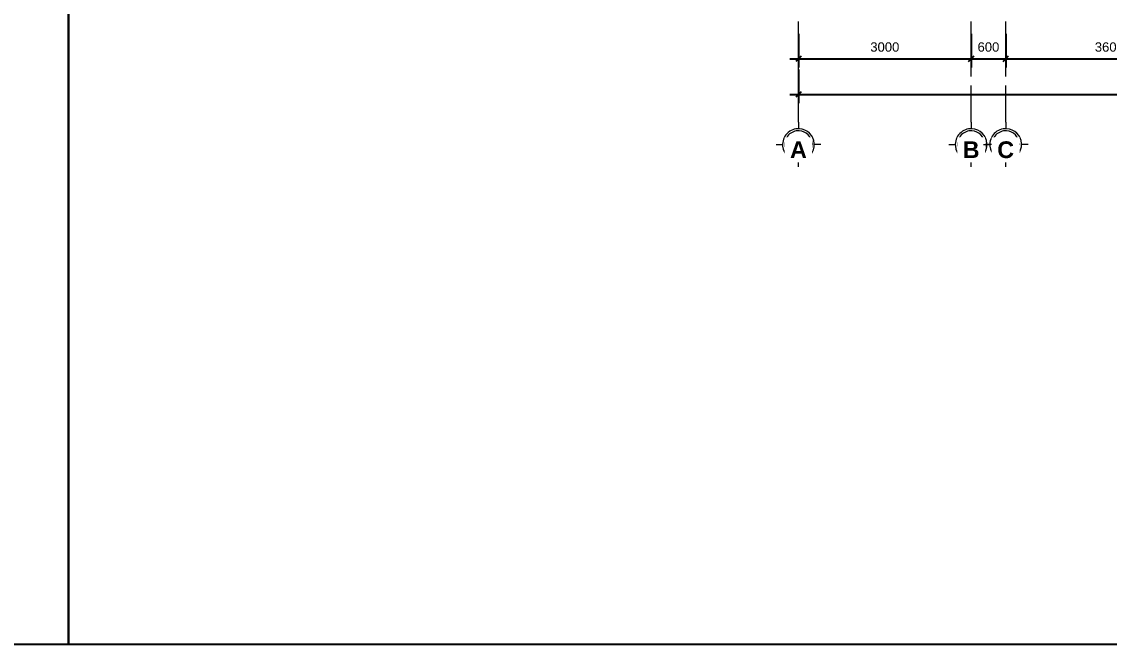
# Model space of a CAD drawing. Header units: millimetres. Extents: x 2164007 to 2324354, y -2513385 to -2308978.
# Drawn here: x 2241779 to 2260670, y -2513385 to -2502582 of the extents above; entities that cross this region are included whole.
import ezdxf

# ---------------------------------------------------------------- set-up
doc = ezdxf.new("R2010")
doc.units = ezdxf.units.MM
doc.linetypes.add('Grid Line', pattern=[22.225, 12.7, -3.175, 3.175, -3.175])
doc.layers.add('5', color=5, linetype='Continuous')
for name, color, linetype, lineweight in [('A-ANNO-DIMS', 211, 'Continuous', 9), ('S-GRID', 8, 'Continuous', 9), ('S-GRID-IDEN', 8, 'Continuous', 9)]:
    doc.layers.add(name, color=color, linetype=linetype, lineweight=lineweight)
doc.styles.add('Arial_1', font='arial.ttf', dxfattribs={"height": 162.282934})
doc.styles.add('Arial_B', font='arialbd.ttf', dxfattribs={"height": 190.266788})
doc.dimstyles.new('Dim_dai_ca_vu', dxfattribs={"dimscale": 304.8, "dimtxt": 165, "dimasz": 0.292969, "dimexe": 0.492126, "dimexo": 0.0625, "dimgap": 0.393701, "dimtad": 1, "dimdec": 0, "dimzin": 0, "dimdsep": 46, "dimtxsty": 'Arial_1', "dimblk1": 'OBLIQUE', "dimblk2": 'OBLIQUE', "dimsah": 1, "dimcen": 0.09, "dimdle": 0.492126, "dimadec": 0, "dimazin": 0, "dimtfac": 1, "dimtdec": 4, "dimtix": 1, "dimtmove": 0, "dimatfit": 3, "dimfxl": 0.984252, "dimfxlon": 1, "dimtvp": 1, "dimtfill": 1, "dimtolj": 1, "dimtzin": 0, "dimarcsym": 2})

# ---------------------------------------------------------------- blocks, each defined once
blk = doc.blocks.new('Grid - Structural Grid-308830-MC B-B')
at = {"layer": 'S-GRID-IDEN'}
for p, q in [((-1236, -2071), (-1236, -2184)), ((-1623, -2459), (-1511, -2459)), ((-848, -2459), (-961, -2459)), ((-1236, -2847), (-1236, -2734))]:
    blk.add_line(p, q, dxfattribs=at)
at = {"layer": 'S-GRID-IDEN', "lineweight": 13}
for start, end in [(86.5906, 185.4173), (3.4094, 86.5906), (275.4173, 3.4094), (185.4173, 275.4173)]:
    blk.add_arc((-1236, -2459), 275, start, end, dxfattribs=at)
at = {"layer": 'S-GRID-IDEN'}
for start, end in [(86.5906, 185.4173), (3.4094, 86.5906), (275.4173, 3.4094), (185.4173, 275.4173)]:
    blk.add_arc((-1236, -2459), 238, start, end, dxfattribs=at)
blk = doc.blocks.new('_Oblique')
at = {"color": 0, "linetype": 'ByBlock', "lineweight": -2}
blk.add_line((-0.5, -0.5), (0.5, 0.5), dxfattribs=at)
blk = doc.blocks.new('*D683')
at = {"layer": 'A-ANNO-DIMS', "color": 0, "lineweight": -2}
for p, q in [((2255271, -2502793), (2255271, -2503374)), ((2258271, -2502793), (2258271, -2503374)), ((2255121, -2503224), (2258421, -2503224))]:
    blk.add_line(p, q, dxfattribs=at)
at = {"layer": 'Defpoints', "color": 0}
for p in [(2255271, -2502774), (2258271, -2502774), (2258271, -2503224)]:
    blk.add_point(p, dxfattribs=at)
at = {"layer": 'A-ANNO-DIMS', "color": 0, "lineweight": -2, "xscale": 89.296875, "yscale": 89.296875, "zscale": 89.296875, "rotation": 180}
blk.add_blockref('_Oblique', (2255271, -2503224), dxfattribs=at)
at = {"layer": 'A-ANNO-DIMS', "color": 0, "lineweight": -2, "xscale": 89.296875, "yscale": 89.296875, "zscale": 89.296875}
blk.add_blockref('_Oblique', (2258271, -2503224), dxfattribs=at)
at = {"layer": 'A-ANNO-DIMS', "color": 0, "insert": (2256771, -2503021), "char_height": 162.3, "attachment_point": 5, "style": 'Arial_1', "bg_fill": 3, "box_fill_scale": 1.1, "bg_fill_color": 256, "bg_fill_true_color": 13158600, "bg_fill_transparency": 0}
blk.add_mtext('\\A1;3000', dxfattribs=at)
blk = doc.blocks.new('*D684')
at = {"layer": 'A-ANNO-DIMS', "color": 0, "lineweight": -2}
for p, q in [((2258271, -2502793), (2258271, -2503374)), ((2258871, -2502793), (2258871, -2503374)), ((2258121, -2503224), (2259021, -2503224))]:
    blk.add_line(p, q, dxfattribs=at)
at = {"layer": 'Defpoints', "color": 0}
for p in [(2258271, -2502774), (2258871, -2502774), (2258871, -2503224)]:
    blk.add_point(p, dxfattribs=at)
at = {"layer": 'A-ANNO-DIMS', "color": 0, "lineweight": -2, "xscale": 89.296875, "yscale": 89.296875, "zscale": 89.296875, "rotation": 180}
blk.add_blockref('_Oblique', (2258271, -2503224), dxfattribs=at)
at = {"layer": 'A-ANNO-DIMS', "color": 0, "lineweight": -2, "xscale": 89.296875, "yscale": 89.296875, "zscale": 89.296875}
blk.add_blockref('_Oblique', (2258871, -2503224), dxfattribs=at)
at = {"layer": 'A-ANNO-DIMS', "color": 0, "insert": (2258571, -2503021), "char_height": 162.3, "attachment_point": 5, "style": 'Arial_1', "bg_fill": 3, "box_fill_scale": 1.1, "bg_fill_color": 256, "bg_fill_true_color": 13158600, "bg_fill_transparency": 11631580}
blk.add_mtext('\\A1;600', dxfattribs=at)
blk = doc.blocks.new('*D685')
at = {"layer": 'A-ANNO-DIMS', "color": 0, "lineweight": -2}
for p, q in [((2258871, -2502793), (2258871, -2503374)), ((2262471, -2502793), (2262471, -2503374)), ((2258721, -2503224), (2262621, -2503224))]:
    blk.add_line(p, q, dxfattribs=at)
at = {"layer": 'Defpoints', "color": 0}
for p in [(2258871, -2502774), (2262471, -2502774), (2262471, -2503224)]:
    blk.add_point(p, dxfattribs=at)
at = {"layer": 'A-ANNO-DIMS', "color": 0, "lineweight": -2, "xscale": 89.296875, "yscale": 89.296875, "zscale": 89.296875, "rotation": 180}
blk.add_blockref('_Oblique', (2258871, -2503224), dxfattribs=at)
at = {"layer": 'A-ANNO-DIMS', "color": 0, "lineweight": -2, "xscale": 89.296875, "yscale": 89.296875, "zscale": 89.296875}
blk.add_blockref('_Oblique', (2262471, -2503224), dxfattribs=at)
at = {"layer": 'A-ANNO-DIMS', "color": 0, "insert": (2260671, -2503021), "char_height": 162.3, "attachment_point": 5, "style": 'Arial_1', "bg_fill": 3, "box_fill_scale": 1.1, "bg_fill_color": 256, "bg_fill_true_color": 13158600, "bg_fill_transparency": 13411708}
blk.add_mtext('\\A1;3600', dxfattribs=at)
blk = doc.blocks.new('*D688')
at = {"layer": 'A-ANNO-DIMS', "color": 0, "lineweight": -2}
for p, q in [((2255271, -2503412), (2255271, -2503993)), ((2271371, -2503412), (2271371, -2503993)), ((2255121, -2503843), (2271521, -2503843))]:
    blk.add_line(p, q, dxfattribs=at)
at = {"layer": 'Defpoints', "color": 0}
for p in [(2255271, -2503393), (2271371, -2503393), (2271371, -2503843)]:
    blk.add_point(p, dxfattribs=at)
at = {"layer": 'A-ANNO-DIMS', "color": 0, "lineweight": -2, "xscale": 89.296875, "yscale": 89.296875, "zscale": 89.296875, "rotation": 180}
blk.add_blockref('_Oblique', (2255271, -2503843), dxfattribs=at)
at = {"layer": 'A-ANNO-DIMS', "color": 0, "lineweight": -2, "xscale": 89.296875, "yscale": 89.296875, "zscale": 89.296875}
blk.add_blockref('_Oblique', (2271371, -2503843), dxfattribs=at)
at = {"layer": 'A-ANNO-DIMS', "color": 0, "insert": (2263321, -2503640), "char_height": 162.3, "attachment_point": 5, "style": 'Arial_1', "bg_fill": 3, "box_fill_scale": 1.1, "bg_fill_color": 256, "bg_fill_true_color": 13158600, "bg_fill_transparency": 1051400}
blk.add_mtext('\\A1;16100', dxfattribs=at)

msp = doc.modelspace()

# ---------------------------------------------------------------- linework, layer by layer
at = {"layer": '5'}
for points in [[(2201896, -2513385.3), (2242592.6, -2513385.3), (2242592.6, -2484607), (2201896, -2484607)], [(2242592.6, -2513385.3), (2283289.3, -2513385.3), (2283289.3, -2484607), (2242592.6, -2484607)]]:
    msp.add_lwpolyline(points, close=True, dxfattribs=at)
at = {"layer": 'S-GRID', "linetype": 'Grid Line', "ltscale": 50}
for p, q in [((2255270.7, -2504324.8), (2255270.7, -2491371.6)), ((2258270.7, -2504324.8), (2258270.7, -2491371.6)), ((2258870.7, -2504324.8), (2258870.7, -2491371.6))]:
    msp.add_line(p, q, dxfattribs=at)

# ---------------------------------------------------------------- block references
at = {"layer": 'S-GRID-IDEN'}
for p in [(2256506.4, -2502253.3), (2259506.4, -2502253.3)]:
    msp.add_blockref('Grid - Structural Grid-308830-MC B-B', p, dxfattribs=at)

# ---------------------------------------------------------------- next in the draw order: texts
at = {"layer": 'S-GRID-IDEN', "char_height": 289.967, "attachment_point": 2, "line_spacing_factor": 0.938532, "style": 'Arial_B', "bg_fill": 3, "box_fill_scale": 1.25, "bg_fill_color": 0, "bg_fill_transparency": 0}
for s, insert, width in [('\\fArial|b1|i0|c163|p34|;A', (2255270.6, -2504657.4), 329.184), ('\\fArial|b1|i0|c163|p34|;B', (2258270.6, -2504657.4), 339.471)]:
    msp.add_mtext(s, dxfattribs=dict(at, insert=insert, width=width))

# ---------------------------------------------------------------- next in the draw order: dimensions: what is measured, and where the dimension line sits
at = {"layer": 'A-ANNO-DIMS'}
dim = msp.add_linear_dim(base=(2258270.7, -2503223.5), p1=(2255270.7, -2502773.5), p2=(2258270.7, -2502773.5), dimstyle='Dim_dai_ca_vu', override={"dimpost": '<>', "dimfxl": 3000}, dxfattribs=at)
dim.commit()
dim.dimension.update_dxf_attribs({"geometry": '*D683', "text_midpoint": (2256770.7, -2503020.6)})

# ---------------------------------------------------------------- next in the draw order: block references
at = {"layer": 'S-GRID-IDEN'}
msp.add_blockref('Grid - Structural Grid-308830-MC B-B', (2260106.4, -2502253.3), dxfattribs=at)

# ---------------------------------------------------------------- next in the draw order: dimensions: what is measured, and where the dimension line sits
at = {"layer": 'A-ANNO-DIMS'}
dim = msp.add_linear_dim(base=(2258870.7, -2503223.5), p1=(2258270.7, -2502773.5), p2=(2258870.7, -2502773.5), dimstyle='Dim_dai_ca_vu', override={"dimpost": '<>', "dimfxl": 600}, dxfattribs=at)
dim.commit()
dim.dimension.update_dxf_attribs({"geometry": '*D684', "text_midpoint": (2258570.7, -2503020.7)})

# ---------------------------------------------------------------- next in the draw order: texts
at = {"layer": 'S-GRID-IDEN', "insert": (2258870.6, -2504657.4), "char_height": 289.967, "width": 339.471, "attachment_point": 2, "line_spacing_factor": 0.938532, "style": 'Arial_B', "bg_fill": 3, "box_fill_scale": 1.25, "bg_fill_color": 0, "bg_fill_transparency": 0}
msp.add_mtext('\\fArial|b1|i0|c163|p34|;C', dxfattribs=at)

# ---------------------------------------------------------------- next in the draw order: dimensions: what is measured, and where the dimension line sits
at = {"layer": 'A-ANNO-DIMS'}
dim = msp.add_linear_dim(base=(2262470.7, -2503223.5), p1=(2258870.7, -2502773.5), p2=(2262470.7, -2502773.5), dimstyle='Dim_dai_ca_vu', override={"dimpost": '<>', "dimfxl": 3600}, dxfattribs=at)
dim.commit()
dim.dimension.update_dxf_attribs({"geometry": '*D685', "text_midpoint": (2260670.7, -2503020.6)})

# ---------------------------------------------------------------- next in the draw order: dimensions: what is measured, and where the dimension line sits
dim = msp.add_linear_dim(base=(2271370.7, -2503843.3), p1=(2255270.7, -2503393.3), p2=(2271370.7, -2503393.3), dimstyle='Dim_dai_ca_vu', override={"dimpost": '<>', "dimfxl": 16100}, dxfattribs=at)
dim.commit()
dim.dimension.update_dxf_attribs({"geometry": '*D688', "text_midpoint": (2263320.7, -2503640.4)})

doc.saveas('drawing.dxf')
